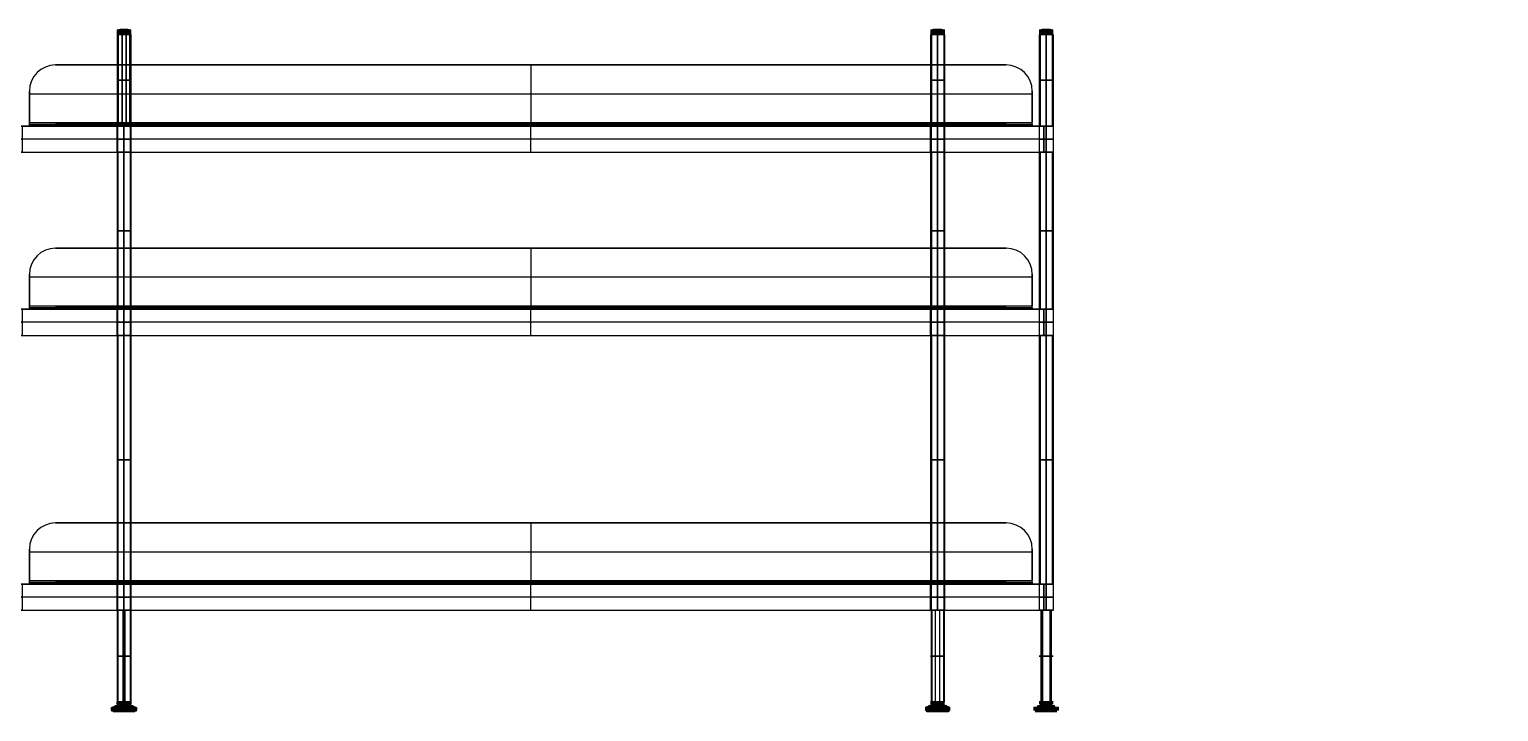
# Model space of a CAD drawing. Header units: millimetres. Extents: x -17 to 2899, y 470 to 1252.
# Drawn here: x 1215 to 2899, y 470 to 1252 of the extents above; entities that cross this region are included whole.
import ezdxf

# ---------------------------------------------------------------- set-up
doc = ezdxf.new("R2010")
doc.units = ezdxf.units.MM
doc.header["$MEASUREMENT"] = 0
doc.layers.add('Default', color=7, linetype='Continuous', true_color=0x000000)

# ---------------------------------------------------------------- blocks, each defined once
blk = doc.blocks.new('Top_Single')
at = {"layer": 'Default'}
for p, q in [((-8.2, 4.1), (-8.2, 0.4)), ((0, 4.1, 8.2), (0, 0.4, 8.2)), ((0, 0.4, -8.2), (0, 4.1, -8.2)), ((8.2, 4.1), (8.2, 0.4)), ((-6.9, -0.3), (6.9, -0.3)), ((0, -0.3, -6.9), (0, -0.3, 6.9))]:
    blk.add_line(p, q, dxfattribs=at)
for centre, start, end in [((-7.7, 4.1), 105.165, 179.25), ((-7.7, 0.4), 180, 254.0079), ((-7.7, 0.4), 179.25, 180), ((7.7, 4.1), 0.75, 74.835), ((7.7, 0.4), 285.9921, 0), ((7.7, 0.4), 0, 0.75)]:
    blk.add_arc(centre, 0.5, start, end, dxfattribs=at)
at = {"layer": 'Default', "extrusion": (0, 1, 0)}
for centre, radius, start, end in [((0, 0, 4.1), 8.2, 270, 90), ((0, 0, 2.2), 8.22, 270, 90), ((0, 0, 0.4), 8.25, 270, 90), ((0, 0, 4.6), 7.83, 0, 90), ((0, 0, 4.6), 7.83, 270, 0), ((0, 0, 4.6), 7.83, 180, 270), ((0, 0, 4.6), 7.83, 90, 180), ((0, 0, 4.1), 8.2, 90, 270), ((0, 0, 2.2), 8.22, 90, 270), ((0, 0, 0.4), 8.25, 90, 270)]:
    blk.add_arc(centre, radius, start, end, dxfattribs=at)
at = {"layer": 'Default', "extrusion": (-6.73259e-18, 1, 3.36629e-18)}
blk.add_arc((0, 0, 0.4), 8.25, 270, 90, dxfattribs=at)
at = {"layer": 'Default', "extrusion": (1, 1.60183e-17, -1.22364e-15)}
blk.add_arc((4.1, -7.7), 0.5, 270.75, 344.835, dxfattribs=at)
at = {"layer": 'Default', "extrusion": (1, -3.7376e-17, -2.85515e-15)}
blk.add_arc((4.1, 7.7), 0.5, 15.165, 89.25, dxfattribs=at)
at = {"layer": 'Default', "extrusion": (1, -2.72211e-31, -1.22593e-15)}
blk.add_arc((0.4, -7.7), 0.5, 195.9921, 270, dxfattribs=at)
at = {"layer": 'Default', "extrusion": (1, 0, 0)}
for centre, start, end in [((0.4, -7.7), 270, 270.75), ((0.4, 7.7), 89.25, 90), ((0.4, 7.7), 90, 164.0079), ((0.4, -7.7), 195.9921, 270)]:
    blk.add_arc(centre, 0.5, start, end, dxfattribs=at)
at = {"layer": 'Default', "extrusion": (6.73259e-18, 1, -3.36629e-18)}
blk.add_arc((0, 0, 0.4), 8.25, 90, 270, dxfattribs=at)
at = {"layer": 'Default', "extrusion": (1, 1.13421e-30, 2.04321e-15)}
blk.add_arc((0.4, 7.7), 0.5, 90, 164.0079, dxfattribs=at)
at = {"layer": 'Default', "extrusion": (2.81677e-17, 1, 4.92935e-17)}
blk.add_arc((0, 0, -0.1), 7.88, 270, 0, dxfattribs=at)
at = {"layer": 'Default', "extrusion": (1.76048e-18, 1, -4.92935e-17)}
blk.add_arc((0, 0, -0.1), 7.88, 0, 90, dxfattribs=at)
at = {"layer": 'Default', "extrusion": (-2.99282e-17, 1, 2.46468e-17)}
blk.add_arc((0, 0, -0.1), 7.88, 180, 270, dxfattribs=at)
at = {"layer": 'Default', "extrusion": (-1.93396e-33, 1, -2.28863e-17)}
blk.add_arc((0, 0, -0.1), 7.88, 90, 180, dxfattribs=at)
at = {"layer": 'Default'}
for points in [[(0, 5.4), (-4.9, 5.4), (-7.8, 4.6)], [(7.8, 4.6), (4.9, 5.4), (0, 5.4)], [(0, 5.4), (0, 5.4, -4.9), (0, 4.6, -7.8)], [(0, 5.4), (0, 5.4, 4.9), (0, 4.6, 7.8)], [(-7.9, -0.1), (-7.4, -0.2), (-6.9, -0.3)], [(0, -0.1, -7.9), (0, -0.2, -7.4), (0, -0.3, -6.9)], [(0, -0.1, 7.9), (0, -0.2, 7.4), (0, -0.3, 6.9)], [(6.9, -0.3), (7.4, -0.2), (7.9, -0.1)]]:
    blk.add_open_spline(points, degree=2, dxfattribs=at)
for points in [[(-4.4, 5.2), (-4.4, 5.2, -8.8), (4.4, 5.2, -8.8), (4.4, 5.2)], [(4.4, 5.2), (4.4, 5.2, 8.8), (-4.4, 5.2, 8.8), (-4.4, 5.2)], [(-7.4, -0.2), (-7.4, -0.2, -14.8), (7.4, -0.2, -14.8), (7.4, -0.2)], [(7.4, -0.2), (7.4, -0.2, 14.8), (-7.4, -0.2, 14.8), (-7.4, -0.2)], [(-6.9, -0.3), (-6.9, -0.3, -13.8), (6.9, -0.3, -13.8), (6.9, -0.3)], [(-6.9, -0.3), (-6.9, -0.3, 13.8), (6.9, -0.3, 13.8), (6.9, -0.3)]]:
    blk.add_rational_spline(points, [1, 0.333333333333, 0.333333333333, 1], degree=3, dxfattribs=at)
blk = doc.blocks.new('Top assembly')
at = {"layer": 'Default'}
blk.add_blockref('Top_Single', (0, 0), dxfattribs=at)
blk = doc.blocks.new('lower tube_Rr 105mm')
at = {"layer": 'Default'}
for p, q in [((-8, 105), (-7, 105)), ((-8, 105), (-8, 0)), ((-7, 105), (-7, 0)), ((0, 0, 7), (0, 105, 7)), ((0, 105, -7), (0, 0, -7)), ((0, 105, 8), (0, 0, 8)), ((0, 0, -8), (0, 105, -8)), ((0, 105, -8), (0, 105, -7)), ((0, 105, 7), (0, 105, 8)), ((7, 105), (8, 105)), ((7, 105), (7, 0)), ((8, 105), (8, 0)), ((-8, 0), (-7, 0)), ((0, 0, -8), (0, 0, -7)), ((0, 0, 7), (0, 0, 8)), ((7, 0), (8, 0))]:
    blk.add_line(p, q, dxfattribs=at)
at = {"layer": 'Default', "extrusion": (0, 1, 0)}
for centre, radius, start, end in [((0, 0, 105), 8, 270, 90), ((0, 0, 105), 7, 270, 90), ((0, 0, 105), 8, 90, 270), ((0, 0, 105), 7, 90, 270), ((0, 0, 52.5), 8, 270, 90), ((0, 0, 52.5), 7, 270, 90), ((0, 0, 52.5), 8, 90, 270), ((0, 0, 52.5), 7, 90, 270)]:
    blk.add_arc(centre, radius, start, end, dxfattribs=at)
at = {"layer": 'Default', "extrusion": (1.11022e-15, 1, 4.93038e-32)}
blk.add_arc((0, 0), 8, 270, 90, dxfattribs=at)
at = {"layer": 'Default', "extrusion": (1.26883e-15, 1, 5.63472e-32)}
blk.add_arc((0, 0), 7, 270, 90, dxfattribs=at)
at = {"layer": 'Default', "extrusion": (-1.11022e-15, 1, -4.93038e-32)}
blk.add_arc((0, 0), 8, 90, 270, dxfattribs=at)
at = {"layer": 'Default', "extrusion": (-1.26883e-15, 1, -5.63472e-32)}
blk.add_arc((0, 0), 7, 90, 270, dxfattribs=at)
blk = doc.blocks.new('2016.05.19 CM Storage_top tube')
at = {"layer": 'Default'}
blk.add_blockref('lower tube_Rr 105mm', (43.3, -1.3, 80.9), dxfattribs=at)
at = {"layer": 'Default', "extrusion": (-0.57616, 4.63914e-16, -0.817337), "rotation": 89.9999999999998}
blk.add_blockref('Top assembly', (-104.1, 11.2, -91), dxfattribs=at)
blk = doc.blocks.new('middle tube 285')
at = {"layer": 'Default'}
for p, q in [((-8, 285), (-7, 285)), ((-8, 285), (-8, 0)), ((-7, 285), (-7, 0)), ((0, 0, 7), (0, 285, 7)), ((0, 285, -7), (0, 0, -7)), ((0, 285, 8), (0, 0, 8)), ((0, 0, -8), (0, 285, -8)), ((0, 285, -8), (0, 285, -7)), ((0, 285, 7), (0, 285, 8)), ((7, 285), (8, 285)), ((7, 285), (7, 0)), ((8, 285), (8, 0)), ((-8, 0), (-7, 0)), ((0, 0, -8), (0, 0, -7)), ((0, 0, 7), (0, 0, 8)), ((7, 0), (8, 0))]:
    blk.add_line(p, q, dxfattribs=at)
at = {"layer": 'Default', "extrusion": (0, 1, 0)}
for centre, radius, start, end in [((0, 0, 285), 8, 270, 90), ((0, 0, 285), 7, 270, 90), ((0, 0, 285), 8, 90, 270), ((0, 0, 285), 7, 90, 270), ((0, 0, 142.5), 8, 270, 90), ((0, 0, 142.5), 7, 270, 90), ((0, 0, 142.5), 8, 90, 270), ((0, 0, 142.5), 7, 90, 270)]:
    blk.add_arc(centre, radius, start, end, dxfattribs=at)
at = {"layer": 'Default', "extrusion": (8.88178e-15, 1, 3.9443e-31)}
blk.add_arc((0, 0), 8, 270, 90, dxfattribs=at)
at = {"layer": 'Default', "extrusion": (1.01506e-14, 1, 4.50778e-31)}
blk.add_arc((0, 0), 7, 270, 90, dxfattribs=at)
at = {"layer": 'Default', "extrusion": (-8.88178e-15, 1, -3.9443e-31)}
blk.add_arc((0, 0), 8, 90, 270, dxfattribs=at)
at = {"layer": 'Default', "extrusion": (-1.01506e-14, 1, -4.50778e-31)}
blk.add_arc((0, 0), 7, 90, 270, dxfattribs=at)
blk = doc.blocks.new('15111702_CM Storage_Pin')
at = {"layer": 'Default'}
for p, q in [((8, 0, 15), (-8, 0, 15)), ((-8, 0, -15), (8, 0, -15)), ((0, 8, 15), (0, 8, -15)), ((0, -8, 15), (0, 8, 15)), ((0, -8, -15), (0, 8, -15)), ((8, 0, 15), (8, 0, -15)), ((-8, 0, -15), (-8, 0, 15)), ((0, -8, 15), (0, -8, -15))]:
    blk.add_line(p, q, dxfattribs=at)
for centre, start, end in [((0, 0, 15), 0, 180), ((0, 0, -15), 0, 180), ((0, 0), 0, 180), ((0, 0, 15), 180, 0), ((0, 0, -15), 180, 0), ((0, 0), 180, 0)]:
    blk.add_arc(centre, 8, start, end, dxfattribs=at)
blk = doc.blocks.new('15060102-05_CM Storage_End profile')
at = {"layer": 'Default'}
for p, q in [((-7.5, 15, 161.1), (7.5, 15, 161.1)), ((-7.5, -15, 161.1), (-7.5, 15, 161.1)), ((-7.5, 0, 322.2), (-7.5, 0)), ((7.5, 0, 322.2), (-7.5, 0, 322.2)), ((0, 15, 5.2), (0, -15, 5.2)), ((0, 15, 322.2), (0, 15, 5.2)), ((0, -15, 322.2), (0, 15, 322.2)), ((7.5, -15), (7.5, 15)), ((7.5, -15, 161.1), (7.5, 15, 161.1)), ((7.5, 0), (7.5, 0, 322.2)), ((-7.5, -15, 161.1), (7.5, -15, 161.1)), ((0, -15, 5.2), (0, -15, 322.2))]:
    blk.add_line(p, q, dxfattribs=at)
at = {"layer": 'Default', "extrusion": (0, 1, 0)}
for centre, start, end in [((0, -2.8, 15), 20.3641, 90), ((0, -2.8), 20.3641, 90), ((0, -2.8, 15), 90, 159.6359), ((0, -2.8), 90, 159.6359), ((0, -2.8, -15), 20.3641, 90), ((0, -2.8, -15), 90, 159.6359)]:
    blk.add_arc(centre, 8, start, end, dxfattribs=at)
at = {"layer": 'Default'}
for points in [[(-7.5, 15, 322.2), (-7.5, 15, 161.1), (-7.5, 15)], [(7.5, 15, 322.2), (0, 15, 322.2), (-7.5, 15, 322.2)], [(-7.5, -15), (-7.5, 0), (-7.5, 15)], [(-7.5, 15, 322.2), (-7.5, 0, 322.2), (-7.5, -15, 322.2)], [(7.5, 15, 322.2), (7.5, 15, 161.1), (7.5, 15)], [(7.5, -15, 322.2), (7.5, 0, 322.2), (7.5, 15, 322.2)], [(-7.5, -15, 322.2), (-7.5, -15, 161.1), (-7.5, -15)], [(-7.5, -15, 322.2), (0, -15, 322.2), (7.5, -15, 322.2)], [(7.5, -15), (7.5, -15, 161.1), (7.5, -15, 322.2)]]:
    blk.add_open_spline(points, degree=2, dxfattribs=at)
blk = doc.blocks.new('15060102-06_CM Storage_End profile and pin')
at = {"layer": 'Default'}
blk.add_blockref('15060102-05_CM Storage_End profile', (0, 0), dxfattribs=at)
at = {"layer": 'Default', "extrusion": (1.46148e-17, 1, -1.69804e-16), "rotation": 180}
blk.add_blockref('15111702_CM Storage_Pin', (0, -2.8), dxfattribs=at)
blk = doc.blocks.new('15060102-11_CM Storage_Shelf sheet')
at = {"layer": 'Default'}
for p, q in [((30, 68, -399), (1120, 68, -399)), ((575, 68, -400), (575, 2, -400)), ((575, 68, -398), (575, 2, -398)), ((575, 68, -398), (575, 68, -400)), ((0, 2, -399), (0, 38, -399)), ((0, 35, -400), (1150, 35, -400)), ((0, 35, -398), (1150, 35, -398)), ((1150, 2, -399), (1150, 38, -399)), ((0, 20, -398), (0, 20, -400)), ((1150, 20, -400), (1150, 20, -398)), ((0, -1.5, -398), (0, 2, -398)), ((0, 0, -198), (1150, 0, -198)), ((0, 0, -396), (0, 0, -399.5)), ((575, 0), (575, 0, -396)), ((1120, 0), (1120, -2)), ((1150, -1.5, -398), (1150, 2, -398)), ((1150, 0, -396), (1150, 0, -399.5)), ((0, -2, -213), (0, 0, -213)), ((0, -1, -396), (0, -1, -30)), ((0, -2, -198), (1150, -2, -198)), ((30, -1), (1120, -1)), ((575, -2), (575, 0)), ((575, -2), (575, -2, -396)), ((1150, -2, -213), (1150, 0, -213)), ((1150, -1, -30), (1150, -1, -396))]:
    blk.add_line(p, q, dxfattribs=at)
for centre, start, end in [((30, 38, -400), 90, 180), ((30, 38, -398), 90, 180), ((30, 38, -399), 90, 180), ((1120, 38, -400), 0, 90), ((1120, 38, -398), 0, 90), ((1120, 38, -399), 0, 90)]:
    blk.add_arc(centre, 30, start, end, dxfattribs=at)
at = {"layer": 'Default', "extrusion": (1, -1.19904e-14, -1.06581e-14)}
blk.add_arc((2, -396), 4, 180, 270, dxfattribs=at)
at = {"layer": 'Default', "extrusion": (1, -2.39808e-14, -2.13163e-14)}
blk.add_arc((2, -396), 2, 180, 270, dxfattribs=at)
at = {"layer": 'Default', "extrusion": (2.77556e-18, 1, -3.23815e-18)}
blk.add_arc((-30, -30), 30, 0, 90, dxfattribs=at)
at = {"layer": 'Default', "extrusion": (1, 0, 0)}
for centre, radius in [((2, -396, 575), 4), ((2, -396, 575), 2), ((2, -396, 1150), 4), ((2, -396, 1150), 2)]:
    blk.add_arc(centre, radius, 180, 270, dxfattribs=at)
at = {"layer": 'Default', "extrusion": (-2.77556e-18, 1, -3.23815e-18)}
blk.add_arc((-1120, -30), 30, 90, 180, dxfattribs=at)
at = {"layer": 'Default', "extrusion": (0, 1, 0)}
for centre, start, end in [((-30, -30, -1), 0, 90), ((-30, -30, -2), 360, 90), ((-1120, -30, -1), 90, 180), ((-1120, -30, -2), 90, 180)]:
    blk.add_arc(centre, 30, start, end, dxfattribs=at)
at = {"layer": 'Default'}
for points in [[(1120, 68, -400), (575, 68, -400), (30, 68, -400)], [(1120, 68, -398), (575, 68, -398), (30, 68, -398)], [(30, 68, -398), (30, 68, -399), (30, 68, -400)], [(1120, 68, -400), (1120, 68, -399), (1120, 68, -398)], [(0, 38, -398), (0, 20, -398), (0, 2, -398)], [(0, 38, -400), (0, 38, -399), (0, 38, -398)], [(0, 2, -400), (0, 20, -400), (0, 38, -400)], [(1150, 38, -400), (1150, 20, -400), (1150, 2, -400)], [(1150, 38, -398), (1150, 38, -399), (1150, 38, -400)], [(1150, 2, -398), (1150, 20, -398), (1150, 38, -398)], [(0, 2, -400), (0, 2, -399), (0, 2, -398)], [(0, 2, -400), (575, 2, -400), (1150, 2, -400)], [(0, 2, -398), (575, 2, -398), (1150, 2, -398)], [(0, 0, -30), (0, 0, -213), (0, 0, -396)], [(0, 0, -396), (0, -1, -396), (0, -2, -396)], [(0, 0, -396), (575, 0, -396), (1150, 0, -396)], [(1120, 0), (575, 0), (30, 0)], [(30, 0), (30, -1), (30, -2)], [(1150, 2, -400), (1150, 2, -399), (1150, 2, -398)], [(1150, 0, -396), (1150, 0, -213), (1150, 0, -30)], [(1150, -2, -396), (1150, -1, -396), (1150, 0, -396)], [(0, -2, -30), (0, -1, -30), (0, 0, -30)], [(0, -2, -396), (0, -2, -213), (0, -2, -30)], [(0, -2, -396), (575, -2, -396), (1150, -2, -396)], [(1120, -2), (575, -2), (30, -2)], [(1150, 0, -30), (1150, -1, -30), (1150, -2, -30)], [(1150, -2, -396), (1150, -2, -213), (1150, -2, -30)]]:
    blk.add_open_spline(points, degree=2, dxfattribs=at)
blk = doc.blocks.new('15060102-03_CM Storage_Front profile')
at = {"layer": 'Default'}
for p, q in [((-7.5, -15, -588.2), (-7.5, 15, -588.2)), ((7.5, 15, -588.2), (-7.5, 15, -588.2)), ((0, 15, -1171.2), (0, -15, -1171.2)), ((0, 15, -1171.2), (0, 15, -5.2)), ((0, -15, -5.2), (0, 15, -5.2)), ((7.5, -15, -1176.4), (7.5, 15, -1176.4)), ((7.5, -15, -588.2), (7.5, 15, -588.2)), ((-7.5, 0, -1176.4), (-7.5, 0)), ((-7.5, -15, -588.2), (7.5, -15, -588.2)), ((0, -15, -5.2), (0, -15, -1171.2)), ((7.5, 0, -1176.4), (7.5, 0))]:
    blk.add_line(p, q, dxfattribs=at)
at = {"layer": 'Default', "extrusion": (-2.36848e-16, 1, 5.03211e-16)}
blk.add_arc((0, 2.8, 15), 8, 200.3641, 339.6359, dxfattribs=at)
at = {"layer": 'Default', "extrusion": (3.13099e-16, 1, -4.5019e-16)}
blk.add_arc((0, -1179.2, 15), 8, 20.3641, 90, dxfattribs=at)
at = {"layer": 'Default', "extrusion": (0, 1, 0)}
for centre, start, end in [((0, 2.8), 200.3641, 339.6359), ((0, -1179.2), 20.3641, 90), ((0, -1179.2), 90, 159.6359)]:
    blk.add_arc(centre, 8, start, end, dxfattribs=at)
at = {"layer": 'Default', "extrusion": (-1.71529e-16, 1, -1.26829e-15)}
blk.add_arc((0, -1179.2, 15), 8, 90, 159.6359, dxfattribs=at)
at = {"layer": 'Default', "extrusion": (2.36848e-16, 1, 8.37925e-16)}
blk.add_arc((0, 2.8, -15), 8, 200.3641, 339.6359, dxfattribs=at)
at = {"layer": 'Default', "extrusion": (2.8263e-16, 1, -1.08748e-15)}
blk.add_arc((0, -1179.2, -15), 8, 20.3641, 90, dxfattribs=at)
at = {"layer": 'Default', "extrusion": (-6.83899e-16, 1, -1.66445e-15)}
blk.add_arc((0, -1179.2, -15), 8, 90, 159.6359, dxfattribs=at)
at = {"layer": 'Default'}
for points in [[(-7.5, -15), (-7.5, 0), (-7.5, 15)], [(-7.5, 15), (-7.5, 15, -588.2), (-7.5, 15, -1176.4)], [(-7.5, 15, -1176.4), (-7.5, 0, -1176.4), (-7.5, -15, -1176.4)], [(7.5, 15), (7.5, 0), (7.5, -15)], [(7.5, 15, -1176.4), (7.5, 15, -588.2), (7.5, 15)], [(-7.5, -15), (-7.5, -15, -588.2), (-7.5, -15, -1176.4)], [(7.5, -15), (7.5, -15, -588.2), (7.5, -15, -1176.4)]]:
    blk.add_open_spline(points, degree=2, dxfattribs=at)
blk = doc.blocks.new('15060102-04_CM Storage_Front profile and pin')
at = {"layer": 'Default', "rotation": 360}
blk.add_blockref('15060102-03_CM Storage_Front profile', (0, 15, 1179.2), dxfattribs=at)
at = {"layer": 'Default', "extrusion": (7.02506e-17, -1, -3.50151e-17), "rotation": 180}
blk.add_blockref('15111702_CM Storage_Pin', (0, 1182, -15), dxfattribs=at)
at = {"layer": 'Default', "extrusion": (5.55112e-17, 1, 8.32667e-17), "rotation": 360}
blk.add_blockref('15111702_CM Storage_Pin', (0, 0, 15), dxfattribs=at)
blk = doc.blocks.new('shelves_Med plastinsats')
at = {"layer": 'Default'}
for name, p in [('15060102-11_CM Storage_Shelf sheet', (-108.5, 17, 410.2161)), ('15060102-06_CM Storage_End profile and pin', (0, 0)), ('15060102-06_CM Storage_End profile and pin', (933, 0))]:
    blk.add_blockref(name, p, dxfattribs=at)
at = {"layer": 'Default', "extrusion": (-1, -1.35308e-16, 1.37218e-17), "rotation": 90}
blk.add_blockref('15060102-04_CM Storage_Front profile and pin', (15, 329.7161, -1057.5), dxfattribs=at)
blk = doc.blocks.new('Foot_Single')
at = {"layer": 'Default'}
for p, q in [((-14.5, 4.2), (-14.5, 2)), ((12.5, 0), (-12.5, 0)), ((-5, 8.2), (5, 8.2)), ((0, 8.2, -5), (0, 8.2, 5)), ((0, 2, 14.5), (0, 4.2, 14.5)), ((0, 2, -14.5), (0, 4.2, -14.5)), ((14.5, 2), (14.5, 4.2)), ((0, 0, -12.5), (0, 0, 12.5))]:
    blk.add_line(p, q, dxfattribs=at)
for centre, radius, start, end in [((-14, 4.2), 0.5, 119.7609, 180), ((-14, 4.2), 0.5, 180, 180.75), ((-12.5, 2), 2, 180.75, 270), ((12.5, 2), 2, 270, 359.25), ((14, 4.2), 0.5, 360, 60.2391), ((14, 4.2), 0.5, 359.25, 0)]:
    blk.add_arc(centre, radius, start, end, dxfattribs=at)
at = {"layer": 'Default', "extrusion": (9.19047e-17, 1, 5.01676e-84)}
blk.add_arc((0, 0, 4.2), 14.5, 0, 180, dxfattribs=at)
at = {"layer": 'Default', "extrusion": (1.05649e-16, 1, 0)}
for start, end in [(0, 180), (180, 0)]:
    blk.add_arc((0, 0, 4.2), 14.5, start, end, dxfattribs=at)
at = {"layer": 'Default', "extrusion": (1.53174e-16, 1, 5.01676e-84)}
blk.add_arc((0, 0, 4.2), 14.5, 180, 0, dxfattribs=at)
at = {"layer": 'Default', "extrusion": (1.05649e-16, 1, -9.18251e-33)}
blk.add_arc((0, 0, 3.1), 14.5, 0, 180, dxfattribs=at)
at = {"layer": 'Default', "extrusion": (1.05649e-16, 1, 9.18251e-33)}
blk.add_arc((0, 0, 3.1), 14.5, 180, 0, dxfattribs=at)
at = {"layer": 'Default', "extrusion": (1.15113e-16, 1, 1.96155e-49)}
blk.add_arc((0, 0, 2), 14.5, 0, 180, dxfattribs=at)
at = {"layer": 'Default', "extrusion": (9.97648e-17, 1, -1.70001e-49)}
blk.add_arc((0, 0, 2), 14.5, 180, 0, dxfattribs=at)
at = {"layer": 'Default', "extrusion": (1.24705e-16, 1, -8.53269e-65)}
blk.add_arc((0, 0, 4.6), 14.2, 0, 180, dxfattribs=at)
at = {"layer": 'Default', "extrusion": (1.24705e-16, 1, -1.70654e-64)}
blk.add_arc((0, 0, 4.6), 14.2, 180, 0, dxfattribs=at)
at = {"layer": 'Default', "extrusion": (1.06054e-16, 1, 1.04875e-48)}
blk.add_arc((0, 0), 12.5, 0, 180, dxfattribs=at)
at = {"layer": 'Default', "extrusion": (1.06054e-16, 1, -1.04853e-48)}
blk.add_arc((0, 0), 12.5, 180, 0, dxfattribs=at)
at = {"layer": 'Default', "extrusion": (1, -1.05649e-16, -6.62276e-50)}
for centre, radius, start, end in [((4.2, 14), 0.5, 29.7609, 90), ((4.2, 14), 0.5, 90, 90.75), ((2, -12.5), 2, 180, 269.25)]:
    blk.add_arc(centre, radius, start, end, dxfattribs=at)
at = {"layer": 'Default', "extrusion": (1, -1.05649e-16, 6.62276e-50)}
for centre, radius, start, end in [((4.2, -14), 0.5, 270, 330.2391), ((4.2, -14), 0.5, 269.25, 270), ((2, 12.5), 2, 90.75, 180)]:
    blk.add_arc(centre, radius, start, end, dxfattribs=at)
at = {"layer": 'Default'}
for points in [[(-5, 8.2), (-7.5, 7.5), (-10.1, 6.6), (-12.6, 5.6), (-14.2, 4.6)], [(0, 8.2, -5), (0, 7.5, -7.5), (0, 6.6, -10.1), (0, 5.6, -12.6), (0, 4.6, -14.2)], [(0, 8.2, 5), (0, 7.5, 7.5), (0, 6.6, 10.1), (0, 5.6, 12.6), (0, 4.6, 14.2)], [(14.2, 4.6), (12.6, 5.6), (10.1, 6.6), (7.5, 7.5), (5, 8.2)]]:
    blk.add_open_spline(points, degree=4, dxfattribs=at)
for points in [[(-10, 6.6), (-10, 6.6, -20.1), (10, 6.6, -20.1), (10, 6.6)], [(10, 6.6), (10, 6.6, 20.1), (-10, 6.6, 20.1), (-10, 6.6)], [(5, 8.2), (5, 8.2, -10), (-5, 8.2, -10), (-5, 8.2)], [(-5, 8.2), (-5, 8.2, 10), (5, 8.2, 10), (5, 8.2)]]:
    blk.add_rational_spline(points, [1, 0.333333333333, 0.333333333333, 1], degree=3, dxfattribs=at)
blk = doc.blocks.new('Foot_Single1')
at = {"layer": 'Default'}
blk.add_blockref('Foot_Single', (-2.1, -3.2, -25.7), dxfattribs=at)
blk = doc.blocks.new('lower stop')
at = {"layer": 'Default'}
for p, q in [((-8, 30), (-8, 28)), ((8, 30), (-8, 30)), ((7, 27), (-7, 27)), ((0, 28, 8), (0, 30, 8)), ((0, 28, -8), (0, 30, -8)), ((0, 30, -8), (0, 30, 8)), ((0, 27, -7), (0, 27, 7)), ((8, 28), (8, 30))]:
    blk.add_line(p, q, dxfattribs=at)
at = {"layer": 'Default', "extrusion": (-2.44249e-15, 1, 2.22045e-15)}
blk.add_arc((0, 0, 30), 8, 0, 180, dxfattribs=at)
at = {"layer": 'Default', "extrusion": (-1.9984e-15, 1, 1.77636e-15)}
blk.add_arc((0, 0, 30), 8, 180, 0, dxfattribs=at)
at = {"layer": 'Default', "extrusion": (-2.23508e-15, 1, 2.14315e-15)}
for start, end in [(0, 180), (180, 0)]:
    blk.add_arc((0, 0, 29), 8, start, end, dxfattribs=at)
at = {"layer": 'Default'}
for centre, start, end in [((-7, 28), 180, 270), ((-7, 28), 180, 270), ((7, 28), 270, 0)]:
    blk.add_arc(centre, 1, start, end, dxfattribs=at)
at = {"layer": 'Default', "extrusion": (-1.9984e-15, 1, 2.22045e-15)}
for start, end in [(0, 180), (180, 0)]:
    blk.add_arc((0, 0, 28), 8, start, end, dxfattribs=at)
at = {"layer": 'Default', "extrusion": (-2.28389e-15, 1, 2.03012e-15)}
blk.add_arc((0, 0, 27), 7, 0, 180, dxfattribs=at)
at = {"layer": 'Default', "extrusion": (-2.03012e-15, 1, 1.01506e-15)}
blk.add_arc((0, 0, 27), 7, 180, 0, dxfattribs=at)
at = {"layer": 'Default', "extrusion": (1, 2.23508e-15, 1.42902e-31)}
for centre, start, end in [((28, 7), 90, 180), ((28, -7), 180, 270)]:
    blk.add_arc(centre, 1, start, end, dxfattribs=at)
blk = doc.blocks.new('2016.05.19 CM Storage_foot tube')
at = {"layer": 'Default'}
for name, p in [('lower tube_Rr 105mm', (124.1, 481.2, 650.4)), ('Foot_Single1', (126.2, 473.2, 676.1)), ('lower stop', (124.1, 451.2, 650.4))]:
    blk.add_blockref(name, p, dxfattribs=at)
blk = doc.blocks.new('middle tube short_Rr 180mm')
at = {"layer": 'Default'}
for p, q in [((-8, 180), (-7, 180)), ((-8, 180), (-8, 0)), ((-7, 180), (-7, 0)), ((0, 0, 7), (0, 180, 7)), ((0, 180, -7), (0, 0, -7)), ((0, 180, 8), (0, 0, 8)), ((0, 0, -8), (0, 180, -8)), ((0, 180, -8), (0, 180, -7)), ((0, 180, 7), (0, 180, 8)), ((7, 180), (8, 180)), ((7, 180), (7, 0)), ((8, 180), (8, 0)), ((-8, 0), (-7, 0)), ((0, 0, -8), (0, 0, -7)), ((0, 0, 7), (0, 0, 8)), ((7, 0), (8, 0))]:
    blk.add_line(p, q, dxfattribs=at)
at = {"layer": 'Default', "extrusion": (0, 1, 0)}
for centre, radius, start, end in [((0, 0, 180), 8, 270, 90), ((0, 0, 180), 7, 270, 90), ((0, 0, 180), 8, 90, 270), ((0, 0, 180), 7, 90, 270), ((0, 0, 90), 8, 270, 90), ((0, 0, 90), 7, 270, 90), ((0, 0, 90), 8, 90, 270), ((0, 0, 90), 7, 90, 270)]:
    blk.add_arc(centre, radius, start, end, dxfattribs=at)
at = {"layer": 'Default', "extrusion": (4.88498e-15, 1, 9.86076e-32)}
blk.add_arc((0, 0), 8, 270, 90, dxfattribs=at)
at = {"layer": 'Default', "extrusion": (5.58284e-15, 1, 1.12694e-31)}
blk.add_arc((0, 0), 7, 270, 90, dxfattribs=at)
at = {"layer": 'Default', "extrusion": (-4.88498e-15, 1, -9.86076e-32)}
blk.add_arc((0, 0), 8, 90, 270, dxfattribs=at)
at = {"layer": 'Default', "extrusion": (-5.58284e-15, 1, -1.12694e-31)}
blk.add_arc((0, 0), 7, 90, 270, dxfattribs=at)
blk = doc.blocks.new('STANDARD SIDEBOARD DOUBLE')
at = {"layer": 'Default', "extrusion": (0.949991, 6.57938e-16, -0.312278), "rotation": 270}
blk.add_blockref('2016.05.19 CM Storage_top tube', (1142.5, 1074.3, 973), dxfattribs=at)
at = {"layer": 'Default', "extrusion": (-2.8752e-23, -9.37307e-34, -1), "rotation": 359.9999999999999}
for name, p in [('2016.05.19 CM Storage_top tube', (-2299.4, 1142.5, -731.2)), ('2016.05.19 CM Storage_top tube', (-2423.9, 1142.5, -1063.7)), ('middle tube short_Rr 180mm', (-1323.1, 931.2, -650.4)), ('middle tube short_Rr 180mm', (-2256.1, 931.2, -650.4)), ('middle tube short_Rr 180mm', (-2380.6, 931.2, -982.9)), ('middle tube 285', (-1323.1, 616.2, -650.4)), ('middle tube 285', (-2256.1, 616.2, -650.4)), ('middle tube 285', (-2380.6, 616.2, -982.9))]:
    blk.add_blockref(name, p, dxfattribs=at)
at = {"layer": 'Default'}
for p in [(1323.1, 1126.2, 653.2), (1323.1, 916.2, 653.2), (1323.1, 601.2, 653.2)]:
    blk.add_blockref('shelves_Med plastinsats', p, dxfattribs=at)
at = {"layer": 'Default', "extrusion": (0.104415, -1.27894e-16, -0.994534), "rotation": 269.9999999999999}
blk.add_blockref('2016.05.19 CM Storage_foot tube', (0, 1507.9, -1159.1), dxfattribs=at)
at = {"layer": 'Default', "extrusion": (-0.334051, -7.26818e-17, 0.942555), "rotation": 90.00000000000001}
blk.add_blockref('2016.05.19 CM Storage_foot tube', (0, 2219.7, -791), dxfattribs=at)
at = {"layer": 'Default', "extrusion": (-0.783887, -3.92221e-16, 0.620904), "rotation": 90}
blk.add_blockref('2016.05.19 CM Storage_foot tube', (0, 2124.5, -1906.2), dxfattribs=at)

msp = doc.modelspace()

# ---------------------------------------------------------------- block references
at = {"layer": 'Default'}
msp.add_blockref('STANDARD SIDEBOARD DOUBLE', (0, 0), dxfattribs=at)

doc.saveas('drawing.dxf')
